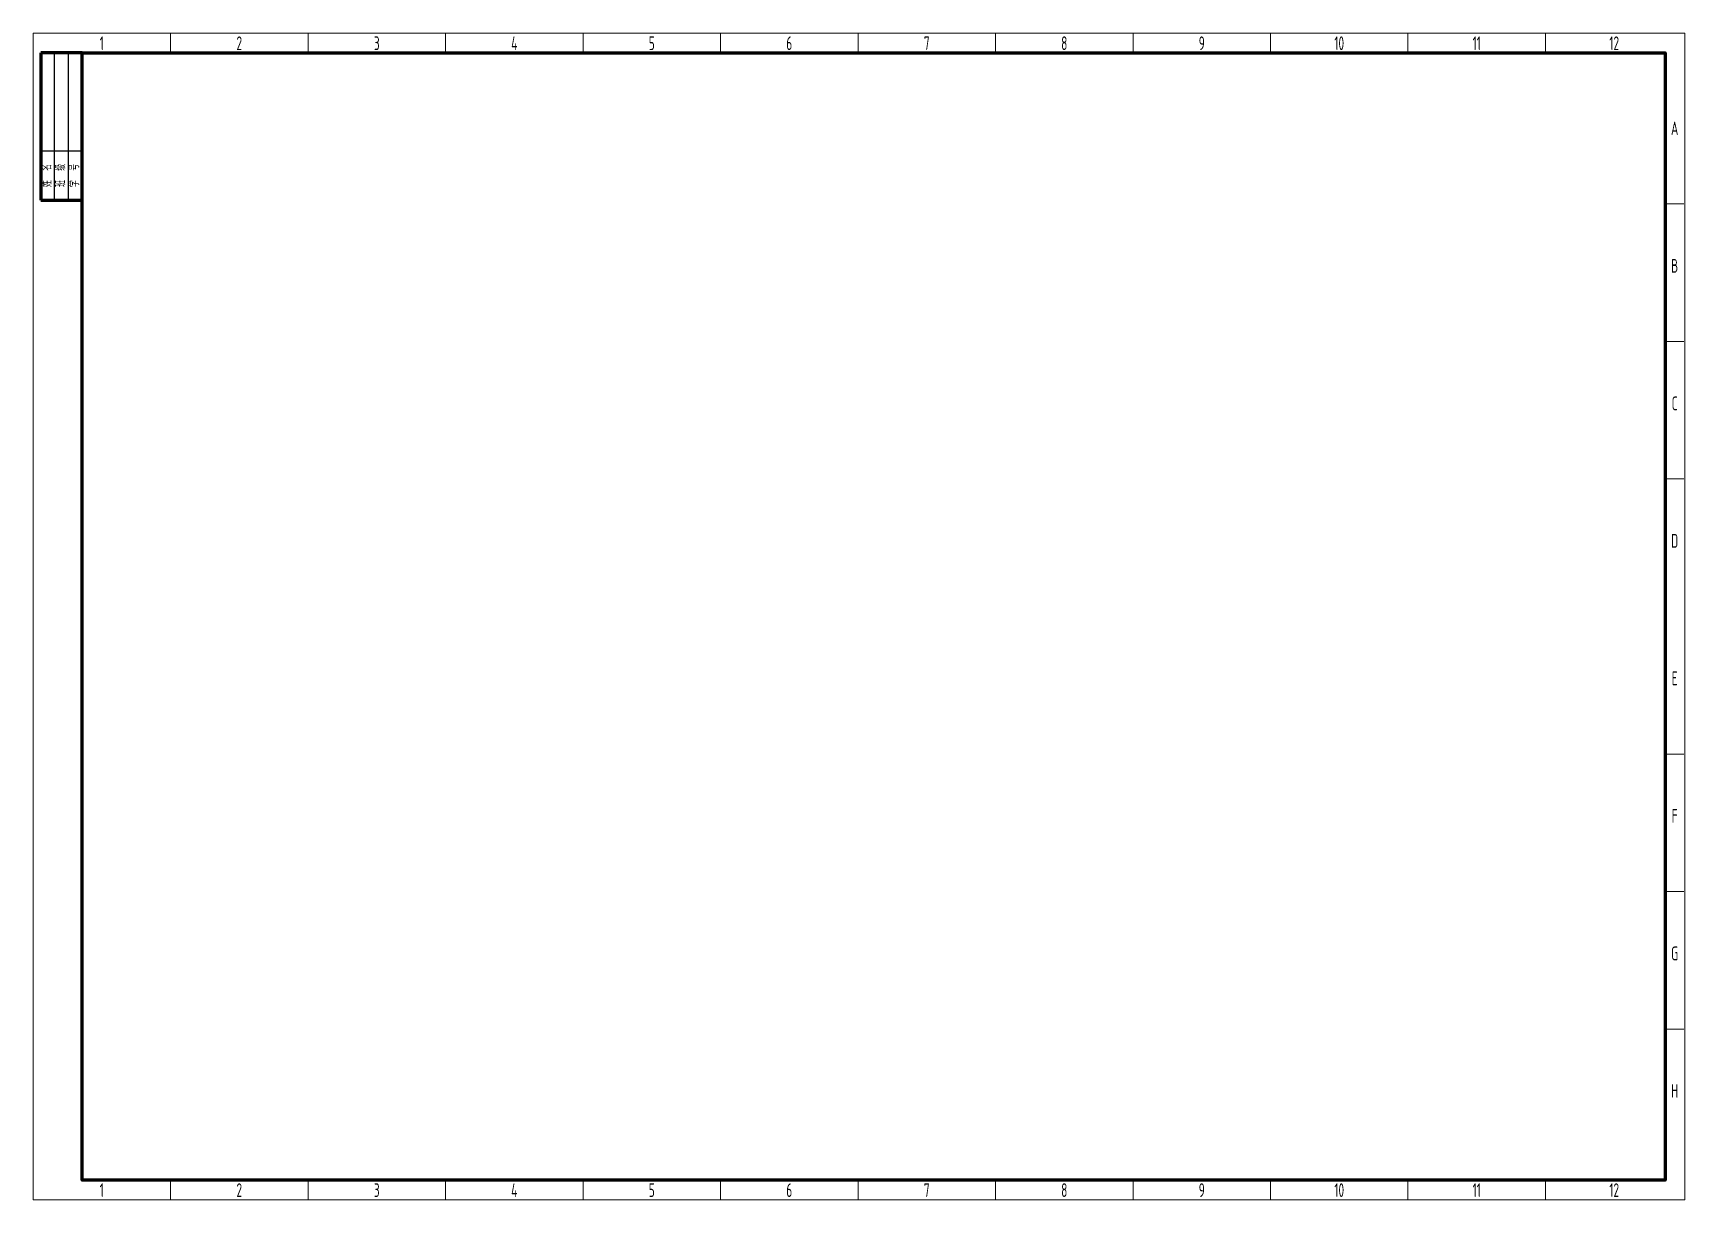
# Model space of a CAD drawing. Header units: millimetres. Extents: x 213 to 9368, y -909 to 3736.
# Drawn here: x 213 to 1054, y 397 to 991 of the extents above.
import ezdxf

# ---------------------------------------------------------------- set-up
doc = ezdxf.new("R2010")
doc.units = ezdxf.units.MM
doc.layers.add('1-图框', color=7, linetype='Continuous', lineweight=15)
doc.styles.add('国标汉字', font='gbenor.shx', dxfattribs={"width": 0.7, "height": 5, "bigfont": 'gbcbig.shx'})
doc.styles.add('腈打烯算3号字', font='romans.shx', dxfattribs={"width": 0.7, "height": 3, "bigfont": 'gbcbig.shx'})

msp = doc.modelspace()

# ---------------------------------------------------------------- linework, layer by layer
at = {"layer": '1-图框', "color": 7, "lineweight": 18}
for p, q in [((213.04, 990.57), (1054.04, 990.57)), ((213.04, 990.57), (213.04, 396.57)), ((283.04, 990.57), (283.04, 980.57)), ((353.04, 990.57), (353.04, 980.57)), ((423.04, 990.57), (423.04, 980.57)), ((493.04, 990.57), (493.04, 980.57)), ((563.04, 990.57), (563.04, 980.57)), ((633.04, 980.57), (633.04, 990.57)), ((703.04, 990.57), (703.04, 980.57)), ((773.04, 990.57), (773.04, 980.57)), ((843.04, 990.57), (843.04, 980.57)), ((913.04, 990.57), (913.04, 980.57)), ((983.04, 990.57), (983.04, 980.57)), ((1054.04, 990.57), (1054.04, 396.57)), ((1044.03, 903.57), (1053.54, 903.57)), ((1044.03, 833.57), (1053.54, 833.57)), ((1044.03, 763.57), (1053.54, 763.57)), ((1044.03, 623.57), (1053.54, 623.57)), ((1044.03, 553.57), (1053.54, 553.57)), ((1044.03, 483.57), (1053.54, 483.57)), ((283.04, 406.57), (283.04, 396.57)), ((353.04, 406.57), (353.04, 396.57)), ((423.04, 406.57), (423.04, 396.57)), ((493.04, 406.57), (493.04, 396.57)), ((563.04, 406.57), (563.04, 396.57)), ((633.04, 406.57), (633.04, 396.57)), ((633.04, 406.57), (633.04, 396.57)), ((703.04, 406.57), (703.04, 396.57)), ((773.04, 406.57), (773.04, 396.57)), ((843.04, 406.57), (843.04, 396.57)), ((913.04, 406.57), (913.04, 396.57)), ((983.04, 406.57), (983.04, 396.57)), ((283.04, 396.57), (213.04, 396.57)), ((353.04, 396.57), (283.04, 396.57)), ((423.04, 396.57), (353.04, 396.57)), ((493.04, 396.57), (423.04, 396.57)), ((563.04, 396.57), (493.04, 396.57)), ((633.04, 396.57), (563.04, 396.57)), ((703.04, 396.57), (633.04, 396.57)), ((1054.04, 396.57), (703.04, 396.57))]:
    msp.add_line(p, q, dxfattribs=at)
at = {"layer": '1-图框', "lineweight": 60}
for p, q in [((238.04, 980.57), (217.04, 980.57)), ((217.04, 980.57), (217.04, 905.57)), ((217.04, 905.57), (238.04, 905.57))]:
    msp.add_line(p, q, dxfattribs=at)
at = {"layer": '1-图框', "lineweight": -3}
for p, q in [((224.04, 905.57), (224.04, 980.57)), ((231.04, 905.57), (231.04, 980.57)), ((217.04, 930.57), (238.04, 930.57))]:
    msp.add_line(p, q, dxfattribs=at)
at = {"layer": '1-图框', "color": 7, "lineweight": 18}
msp.add_lwpolyline([(213.04, 990.57), (1054.04, 990.57), (1054.04, 396.57), (213.04, 396.57)], close=True, dxfattribs=at)
at = {"layer": '1-图框'}
msp.add_lwpolyline([(213.04, 990.57), (1054.04, 990.57), (1054.04, 396.57), (213.04, 396.57)], close=True, dxfattribs=at)
at = {"layer": '1-图框', "color": 7, "lineweight": 60}
msp.add_lwpolyline([(238.04, 980.57), (1044.04, 980.57), (1044.04, 406.57), (238.04, 406.57)], close=True, dxfattribs=at)

# ---------------------------------------------------------------- texts
at = {"layer": '1-图框', "color": 7, "lineweight": 18, "char_height": 7, "attachment_point": 5, "style": '国标汉字'}
for s, width, heights, insert in [('1', 70, [0], (248.04, 985.38)), ('2', 70, [0], (318.04, 985.38)), ('3', 70, [0], (388.04, 985.38)), ('4', 70, [0], (458.04, 985.38)), ('5', 70, [0], (528.04, 985.38)), ('6', 70, [0], (598.04, 985.38)), ('7', 70, [0], (668.04, 985.38)), ('8', 70, [0], (738.04, 985.38)), ('9', 70, [0], (808.04, 985.38)), ('10', 70, [0], (878.04, 985.38)), ('11', 70, [0], (948.04, 985.38)), ('12', 70, [0], (1018.04, 985.38)), ('A', 25, [3.5], (1048.79, 942.07)), ('B', 25, [3.5], (1048.79, 872.07)), ('C', 25, [3.5], (1048.79, 802.07)), ('D', 25, [3.5], (1048.79, 732.08)), ('E', 25, [3.5], (1048.79, 662.07)), ('F', 25, [3.5], (1048.79, 592.07)), ('G', 25, [3.5], (1048.79, 522.07)), ('H', 25, [3.5], (1048.79, 452.07)), ('1', 70, [0], (248.04, 401.57)), ('2', 70, [0], (318.04, 401.57)), ('3', 70, [0], (388.04, 401.57)), ('4', 70, [0], (458.04, 401.57)), ('5', 70, [0], (528.04, 401.57)), ('6', 70, [0], (598.04, 401.57)), ('7', 70, [0], (668.04, 401.57)), ('8', 70, [0], (738.04, 401.57)), ('9', 70, [0], (808.04, 401.57)), ('10', 70, [0], (878.04, 401.57)), ('11', 70, [0], (948.04, 401.57)), ('12', 70, [0], (1018.04, 401.57))]:
    msp.add_mtext_dynamic_manual_height_columns(s, width=width, gutter_width=12.5, heights=heights, dxfattribs=dict(at, insert=insert))
at = {"layer": '1-图框', "color": 7, "lineweight": 18, "char_height": 5, "attachment_point": 5, "rotation": 90, "style": '腈打烯算3号字'}
for s, insert in [('\\pxqc,t3;姓  名', (220.04, 918.07)), ('\\pxqc,t3;班  级', (227.04, 918.07)), ('\\pxqc,t3;学  号', (234.04, 918.07))]:
    msp.add_mtext_dynamic_manual_height_columns(s, width=25, gutter_width=12.5, heights=[0], dxfattribs=dict(at, insert=insert))

doc.saveas('drawing.dxf')
